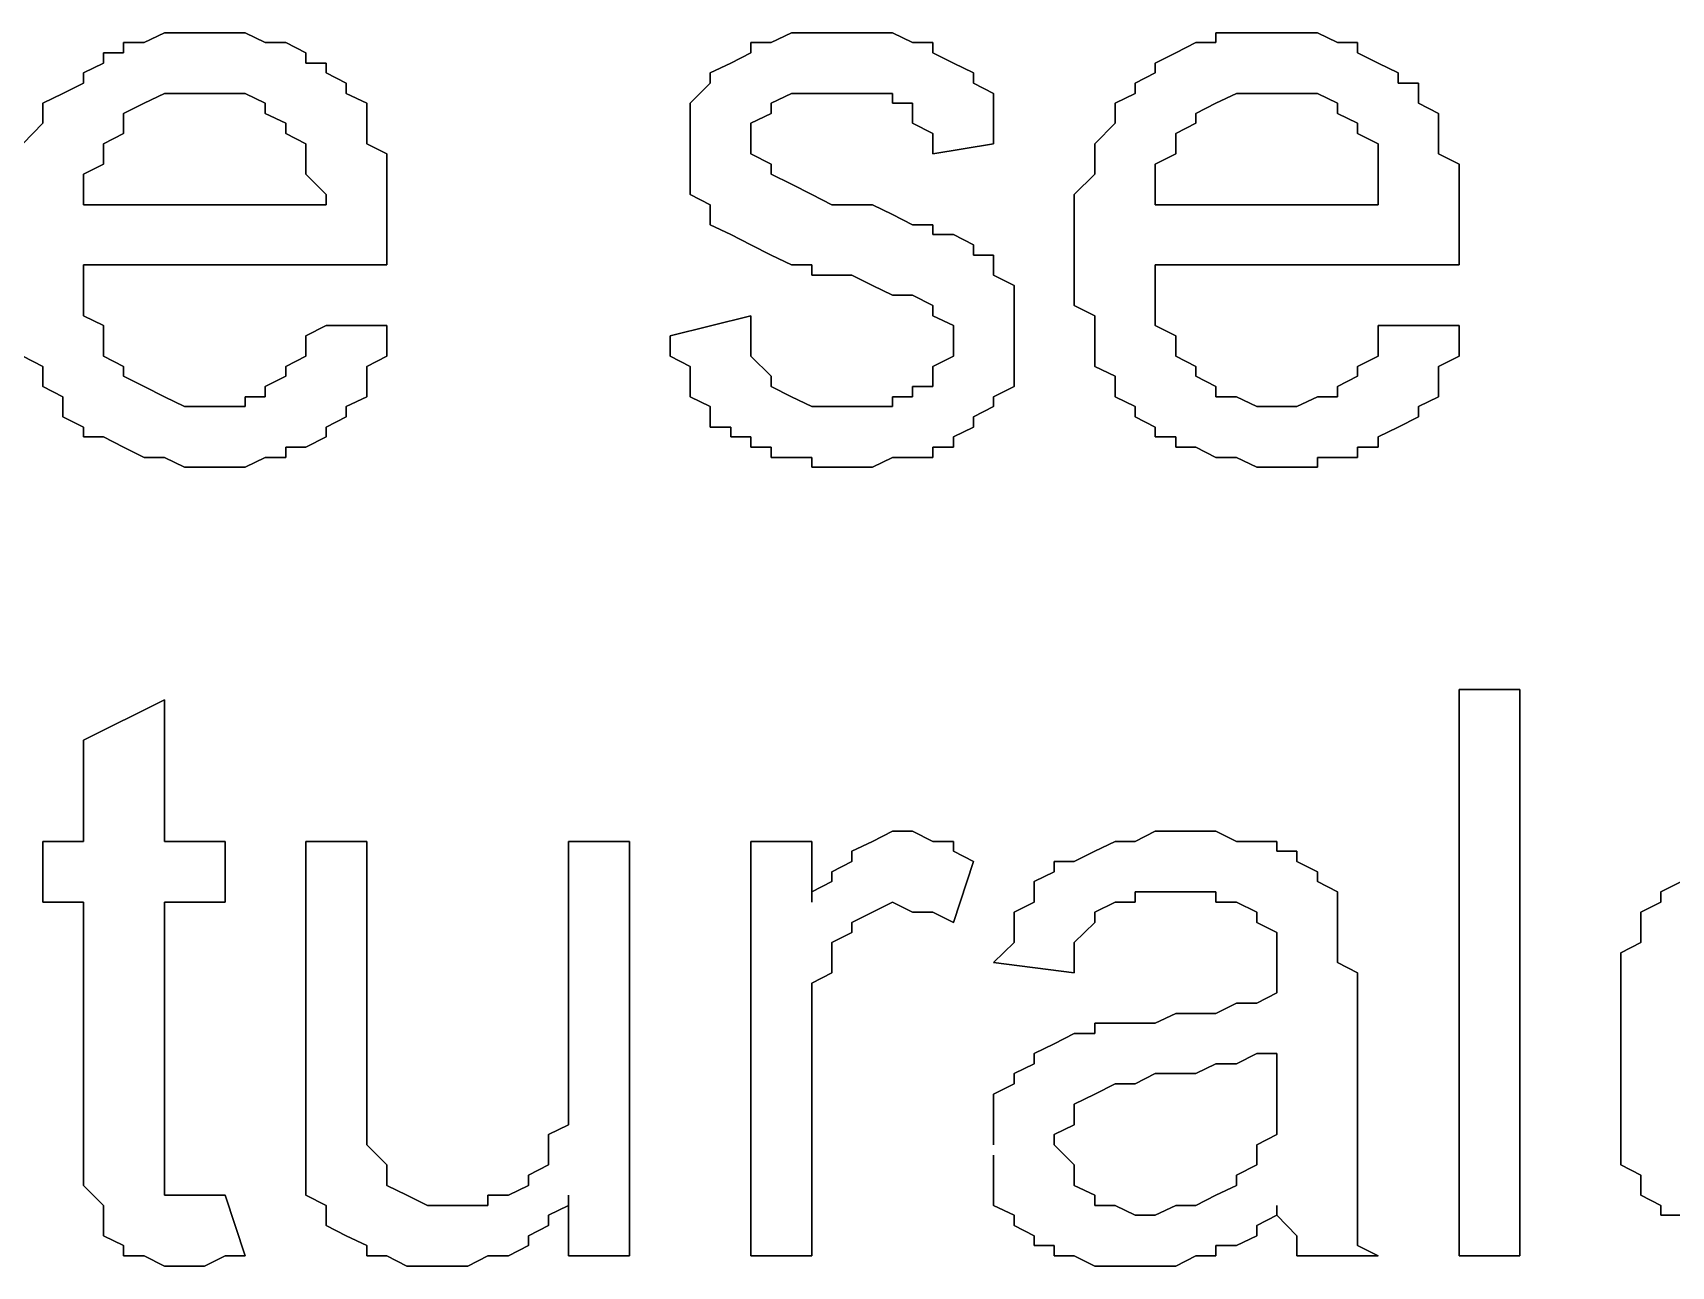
# Model space of a CAD drawing. Header units: metres. Extents: x 2.9 to 42.8, y 1.7 to 28.7.
# Drawn here: x 38.3804 to 38.6662, y 17.0162 to 17.2314 of the extents above; entities that cross this region are included whole.
import ezdxf

# ---------------------------------------------------------------- set-up
doc = ezdxf.new("R2010")
doc.units = ezdxf.units.M
doc.layers.add('GRIS', color=8, linetype='Continuous')

msp = doc.modelspace()

# ---------------------------------------------------------------- linework, layer by layer
at = {"layer": 'GRIS', "lineweight": -3}
for points in [[(38.4034, 17.2314), (38.3999, 17.2297), (38.4034, 17.2314)], [(38.4069, 17.2314), (38.4034, 17.2314), (38.4069, 17.2314)], [(38.4104, 17.2314), (38.4069, 17.2314), (38.4104, 17.2314)], [(38.414, 17.2314), (38.4104, 17.2314), (38.414, 17.2314)], [(38.4175, 17.2314), (38.414, 17.2314), (38.4175, 17.2314)], [(38.421, 17.2297), (38.4175, 17.2314), (38.421, 17.2297)], [(38.5128, 17.2314), (38.5092, 17.2297), (38.5128, 17.2314)], [(38.5163, 17.2314), (38.5128, 17.2314), (38.5163, 17.2314)], [(38.5198, 17.2314), (38.5163, 17.2314), (38.5198, 17.2314)], [(38.5233, 17.2314), (38.5198, 17.2314), (38.5233, 17.2314)], [(38.5269, 17.2314), (38.5233, 17.2314), (38.5269, 17.2314)], [(38.5304, 17.2314), (38.5269, 17.2314), (38.5304, 17.2314)], [(38.5339, 17.2297), (38.5304, 17.2314), (38.5339, 17.2297)], [(38.5904, 17.2314), (38.5868, 17.2314), (38.5904, 17.2314)], [(38.5868, 17.2314), (38.5868, 17.2297), (38.5868, 17.2314)], [(38.5939, 17.2314), (38.5904, 17.2314), (38.5939, 17.2314)], [(38.5974, 17.2314), (38.5939, 17.2314), (38.5974, 17.2314)], [(38.6009, 17.2314), (38.5974, 17.2314), (38.6009, 17.2314)], [(38.6045, 17.2314), (38.6009, 17.2314), (38.6045, 17.2314)], [(38.608, 17.2297), (38.6045, 17.2314), (38.608, 17.2297)], [(38.3963, 17.2279), (38.3928, 17.2279), (38.3963, 17.2279)], [(38.3928, 17.2279), (38.3928, 17.2261), (38.3928, 17.2279)], [(38.3999, 17.2297), (38.3963, 17.2297), (38.3999, 17.2297)], [(38.3963, 17.2297), (38.3963, 17.2279), (38.3963, 17.2297)], [(38.4246, 17.2297), (38.421, 17.2297), (38.4246, 17.2297)], [(38.4281, 17.2279), (38.4246, 17.2297), (38.4281, 17.2279)], [(38.4281, 17.2261), (38.4281, 17.2279), (38.4281, 17.2261)], [(38.5057, 17.2279), (38.5022, 17.2261), (38.5057, 17.2279)], [(38.5092, 17.2297), (38.5057, 17.2297), (38.5092, 17.2297)], [(38.5057, 17.2297), (38.5057, 17.2279), (38.5057, 17.2297)], [(38.5374, 17.2297), (38.5339, 17.2297), (38.5374, 17.2297)], [(38.5374, 17.2279), (38.5374, 17.2297), (38.5374, 17.2279)], [(38.541, 17.2261), (38.5374, 17.2279), (38.541, 17.2261)], [(38.5798, 17.2279), (38.5762, 17.2261), (38.5798, 17.2279)], [(38.5833, 17.2297), (38.5798, 17.2279), (38.5833, 17.2297)], [(38.5868, 17.2297), (38.5833, 17.2297), (38.5868, 17.2297)], [(38.6115, 17.2297), (38.608, 17.2297), (38.6115, 17.2297)], [(38.6115, 17.2279), (38.6115, 17.2297), (38.6115, 17.2279)], [(38.6151, 17.2261), (38.6115, 17.2279), (38.6151, 17.2261)], [(38.3928, 17.2261), (38.3893, 17.2244), (38.3928, 17.2261)], [(38.4316, 17.2261), (38.4281, 17.2261), (38.4316, 17.2261)], [(38.4316, 17.2244), (38.4316, 17.2261), (38.4316, 17.2244)], [(38.5022, 17.2261), (38.4986, 17.2244), (38.5022, 17.2261)], [(38.5445, 17.2244), (38.541, 17.2261), (38.5445, 17.2244)], [(38.5762, 17.2261), (38.5762, 17.2244), (38.5762, 17.2261)], [(38.6186, 17.2244), (38.6151, 17.2261), (38.6186, 17.2244)], [(38.3893, 17.2226), (38.3857, 17.2208), (38.3893, 17.2226)], [(38.3893, 17.2244), (38.3893, 17.2226), (38.3893, 17.2244)], [(38.4351, 17.2226), (38.4316, 17.2244), (38.4351, 17.2226)], [(38.4351, 17.2208), (38.4351, 17.2226), (38.4351, 17.2208)], [(38.4986, 17.2226), (38.4951, 17.2191), (38.4986, 17.2226)], [(38.4986, 17.2244), (38.4986, 17.2226), (38.4986, 17.2244)], [(38.5445, 17.2226), (38.5445, 17.2244), (38.5445, 17.2226)], [(38.548, 17.2208), (38.5445, 17.2226), (38.548, 17.2208)], [(38.5762, 17.2244), (38.5727, 17.2226), (38.5762, 17.2244)], [(38.5727, 17.2226), (38.5727, 17.2208), (38.5727, 17.2226)], [(38.6186, 17.2226), (38.6186, 17.2244), (38.6186, 17.2226)], [(38.6221, 17.2226), (38.6186, 17.2226), (38.6221, 17.2226)], [(38.6221, 17.2208), (38.6221, 17.2226), (38.6221, 17.2208)], [(38.3857, 17.2208), (38.3822, 17.2191), (38.3857, 17.2208)], [(38.3999, 17.2191), (38.4034, 17.2208), (38.3999, 17.2191)], [(38.4034, 17.2208), (38.4069, 17.2208), (38.4034, 17.2208)], [(38.4069, 17.2208), (38.4104, 17.2208), (38.4069, 17.2208)], [(38.4104, 17.2208), (38.414, 17.2208), (38.4104, 17.2208)], [(38.414, 17.2208), (38.4175, 17.2208), (38.414, 17.2208)], [(38.4175, 17.2208), (38.421, 17.2191), (38.4175, 17.2208)], [(38.4387, 17.2191), (38.4351, 17.2208), (38.4387, 17.2191)], [(38.5092, 17.2191), (38.5128, 17.2208), (38.5092, 17.2191)], [(38.5128, 17.2208), (38.5163, 17.2208), (38.5128, 17.2208)], [(38.5163, 17.2208), (38.5198, 17.2208), (38.5163, 17.2208)], [(38.5198, 17.2208), (38.5233, 17.2208), (38.5198, 17.2208)], [(38.5233, 17.2208), (38.5269, 17.2208), (38.5233, 17.2208)], [(38.5269, 17.2208), (38.5304, 17.2208), (38.5269, 17.2208)], [(38.5304, 17.2208), (38.5304, 17.2191), (38.5304, 17.2208)], [(38.548, 17.2191), (38.548, 17.2208), (38.548, 17.2191)], [(38.5727, 17.2208), (38.5692, 17.2191), (38.5727, 17.2208)], [(38.5868, 17.2191), (38.5904, 17.2208), (38.5868, 17.2191)], [(38.5904, 17.2208), (38.5939, 17.2208), (38.5904, 17.2208)], [(38.5939, 17.2208), (38.5974, 17.2208), (38.5939, 17.2208)], [(38.5974, 17.2208), (38.6009, 17.2208), (38.5974, 17.2208)], [(38.6009, 17.2208), (38.6045, 17.2208), (38.6009, 17.2208)], [(38.6045, 17.2208), (38.608, 17.2191), (38.6045, 17.2208)], [(38.6221, 17.2191), (38.6221, 17.2208), (38.6221, 17.2191)], [(38.3822, 17.2191), (38.3822, 17.2173), (38.3822, 17.2191)], [(38.3822, 17.2173), (38.3822, 17.2156), (38.3822, 17.2173)], [(38.3963, 17.2173), (38.3999, 17.2191), (38.3963, 17.2173)], [(38.3963, 17.2156), (38.3963, 17.2173), (38.3963, 17.2156)], [(38.421, 17.2191), (38.421, 17.2173), (38.421, 17.2191)], [(38.421, 17.2173), (38.4246, 17.2156), (38.421, 17.2173)], [(38.4387, 17.2173), (38.4387, 17.2191), (38.4387, 17.2173)], [(38.4387, 17.2156), (38.4387, 17.2173), (38.4387, 17.2156)], [(38.4951, 17.2191), (38.4951, 17.2173), (38.4951, 17.2191)], [(38.4951, 17.2173), (38.4951, 17.2156), (38.4951, 17.2173)], [(38.5057, 17.2156), (38.5092, 17.2173), (38.5057, 17.2156)], [(38.5092, 17.2173), (38.5092, 17.2191), (38.5092, 17.2173)], [(38.5304, 17.2191), (38.5339, 17.2191), (38.5304, 17.2191)], [(38.5339, 17.2191), (38.5339, 17.2173), (38.5339, 17.2191)], [(38.5339, 17.2173), (38.5339, 17.2156), (38.5339, 17.2173)], [(38.548, 17.2173), (38.548, 17.2191), (38.548, 17.2173)], [(38.548, 17.2138), (38.548, 17.2173), (38.548, 17.2138)], [(38.5692, 17.2191), (38.5692, 17.2173), (38.5692, 17.2191)], [(38.5692, 17.2173), (38.5692, 17.2156), (38.5692, 17.2173)], [(38.5833, 17.2173), (38.5868, 17.2191), (38.5833, 17.2173)], [(38.5833, 17.2156), (38.5833, 17.2173), (38.5833, 17.2156)], [(38.608, 17.2191), (38.608, 17.2173), (38.608, 17.2191)], [(38.608, 17.2173), (38.6115, 17.2156), (38.608, 17.2173)], [(38.6256, 17.2173), (38.6221, 17.2191), (38.6256, 17.2173)], [(38.6256, 17.2156), (38.6256, 17.2173), (38.6256, 17.2156)], [(38.3822, 17.2156), (38.3787, 17.212), (38.3822, 17.2156)], [(38.3928, 17.212), (38.3963, 17.2138), (38.3928, 17.212)], [(38.3963, 17.2138), (38.3963, 17.2156), (38.3963, 17.2138)], [(38.4246, 17.2156), (38.4246, 17.2138), (38.4246, 17.2156)], [(38.4246, 17.2138), (38.4281, 17.212), (38.4246, 17.2138)], [(38.4387, 17.212), (38.4387, 17.2156), (38.4387, 17.212)], [(38.4951, 17.2156), (38.4951, 17.2138), (38.4951, 17.2156)], [(38.4951, 17.2138), (38.4951, 17.2103), (38.4951, 17.2138)], [(38.5057, 17.2138), (38.5057, 17.2156), (38.5057, 17.2138)], [(38.5057, 17.212), (38.5057, 17.2138), (38.5057, 17.212)], [(38.5339, 17.2156), (38.5374, 17.2138), (38.5339, 17.2156)], [(38.5374, 17.2138), (38.5374, 17.212), (38.5374, 17.2138)], [(38.548, 17.212), (38.548, 17.2138), (38.548, 17.212)], [(38.5692, 17.2156), (38.5657, 17.212), (38.5692, 17.2156)], [(38.5798, 17.2138), (38.5833, 17.2156), (38.5798, 17.2138)], [(38.5798, 17.212), (38.5798, 17.2138), (38.5798, 17.212)], [(38.6115, 17.2156), (38.6115, 17.2138), (38.6115, 17.2156)], [(38.6115, 17.2138), (38.6151, 17.212), (38.6115, 17.2138)], [(38.6256, 17.212), (38.6256, 17.2156), (38.6256, 17.212)], [(38.3928, 17.2103), (38.3928, 17.212), (38.3928, 17.2103)], [(38.4281, 17.212), (38.4281, 17.2103), (38.4281, 17.212)], [(38.4422, 17.2103), (38.4387, 17.212), (38.4422, 17.2103)], [(38.5057, 17.2103), (38.5057, 17.212), (38.5057, 17.2103)], [(38.5374, 17.212), (38.5374, 17.2103), (38.5374, 17.212)], [(38.5374, 17.2103), (38.548, 17.212), (38.5374, 17.2103)], [(38.5657, 17.212), (38.5657, 17.2103), (38.5657, 17.212)], [(38.5798, 17.2103), (38.5798, 17.212), (38.5798, 17.2103)], [(38.6151, 17.212), (38.6151, 17.2103), (38.6151, 17.212)], [(38.6256, 17.2103), (38.6256, 17.212), (38.6256, 17.2103)], [(38.3893, 17.2067), (38.3928, 17.2085), (38.3893, 17.2067)], [(38.3928, 17.2085), (38.3928, 17.2103), (38.3928, 17.2085)], [(38.4281, 17.2103), (38.4281, 17.2085), (38.4281, 17.2103)], [(38.4281, 17.2085), (38.4281, 17.2067), (38.4281, 17.2085)], [(38.4422, 17.2085), (38.4422, 17.2103), (38.4422, 17.2085)], [(38.4422, 17.2067), (38.4422, 17.2085), (38.4422, 17.2067)], [(38.4951, 17.2103), (38.4951, 17.2085), (38.4951, 17.2103)], [(38.4951, 17.2085), (38.4951, 17.205), (38.4951, 17.2085)], [(38.5092, 17.2085), (38.5057, 17.2103), (38.5092, 17.2085)], [(38.5092, 17.2067), (38.5092, 17.2085), (38.5092, 17.2067)], [(38.5657, 17.2103), (38.5657, 17.2085), (38.5657, 17.2103)], [(38.5657, 17.2085), (38.5657, 17.2067), (38.5657, 17.2085)], [(38.5762, 17.2085), (38.5798, 17.2103), (38.5762, 17.2085)], [(38.5762, 17.2067), (38.5762, 17.2085), (38.5762, 17.2067)], [(38.6151, 17.2103), (38.6151, 17.2085), (38.6151, 17.2103)], [(38.6151, 17.2085), (38.6151, 17.2067), (38.6151, 17.2085)], [(38.6292, 17.2085), (38.6256, 17.2103), (38.6292, 17.2085)], [(38.6292, 17.2067), (38.6292, 17.2085), (38.6292, 17.2067)], [(38.3893, 17.2032), (38.3893, 17.2067), (38.3893, 17.2032)], [(38.4281, 17.2067), (38.4316, 17.2032), (38.4281, 17.2067)], [(38.4422, 17.2032), (38.4422, 17.2067), (38.4422, 17.2032)], [(38.5128, 17.205), (38.5092, 17.2067), (38.5128, 17.205)], [(38.5657, 17.2067), (38.5621, 17.2032), (38.5657, 17.2067)], [(38.5762, 17.2032), (38.5762, 17.2067), (38.5762, 17.2032)], [(38.6151, 17.2067), (38.6151, 17.2032), (38.6151, 17.2067)], [(38.6292, 17.2032), (38.6292, 17.2067), (38.6292, 17.2032)], [(38.3893, 17.2014), (38.3893, 17.2032), (38.3893, 17.2014)], [(38.4316, 17.2032), (38.4316, 17.2014), (38.4316, 17.2032)], [(38.4422, 17.2014), (38.4422, 17.2032), (38.4422, 17.2014)], [(38.4951, 17.205), (38.4951, 17.2032), (38.4951, 17.205)], [(38.4951, 17.2032), (38.4986, 17.2014), (38.4951, 17.2032)], [(38.5163, 17.2032), (38.5128, 17.205), (38.5163, 17.2032)], [(38.5198, 17.2014), (38.5163, 17.2032), (38.5198, 17.2014)], [(38.5621, 17.2032), (38.5621, 17.2014), (38.5621, 17.2032)], [(38.5762, 17.2014), (38.5762, 17.2032), (38.5762, 17.2014)], [(38.6151, 17.2032), (38.6151, 17.2014), (38.6151, 17.2032)], [(38.6292, 17.2014), (38.6292, 17.2032), (38.6292, 17.2014)], [(38.4316, 17.2014), (38.3893, 17.2014), (38.4316, 17.2014)], [(38.4422, 17.1979), (38.4422, 17.2014), (38.4422, 17.1979)], [(38.4986, 17.2014), (38.4986, 17.1997), (38.4986, 17.2014)], [(38.4986, 17.1997), (38.4986, 17.1979), (38.4986, 17.1997)], [(38.5233, 17.2014), (38.5198, 17.2014), (38.5233, 17.2014)], [(38.5269, 17.2014), (38.5233, 17.2014), (38.5269, 17.2014)], [(38.5304, 17.1997), (38.5269, 17.2014), (38.5304, 17.1997)], [(38.5339, 17.1979), (38.5304, 17.1997), (38.5339, 17.1979)], [(38.5621, 17.2014), (38.5621, 17.1979), (38.5621, 17.2014)], [(38.6151, 17.2014), (38.5762, 17.2014), (38.6151, 17.2014)], [(38.6292, 17.1979), (38.6292, 17.2014), (38.6292, 17.1979)], [(38.4422, 17.1962), (38.4422, 17.1979), (38.4422, 17.1962)], [(38.4986, 17.1979), (38.5022, 17.1962), (38.4986, 17.1979)], [(38.5374, 17.1979), (38.5339, 17.1979), (38.5374, 17.1979)], [(38.5374, 17.1962), (38.5374, 17.1979), (38.5374, 17.1962)], [(38.5621, 17.1979), (38.5621, 17.1962), (38.5621, 17.1979)], [(38.6292, 17.1962), (38.6292, 17.1979), (38.6292, 17.1962)], [(38.4422, 17.1944), (38.4422, 17.1962), (38.4422, 17.1944)], [(38.4422, 17.1926), (38.4422, 17.1944), (38.4422, 17.1926)], [(38.5022, 17.1962), (38.5057, 17.1944), (38.5022, 17.1962)], [(38.5057, 17.1944), (38.5092, 17.1926), (38.5057, 17.1944)], [(38.541, 17.1962), (38.5374, 17.1962), (38.541, 17.1962)], [(38.5445, 17.1944), (38.541, 17.1962), (38.5445, 17.1944)], [(38.5445, 17.1926), (38.5445, 17.1944), (38.5445, 17.1926)], [(38.5621, 17.1962), (38.5621, 17.1926), (38.5621, 17.1962)], [(38.6292, 17.1944), (38.6292, 17.1962), (38.6292, 17.1944)], [(38.6292, 17.1926), (38.6292, 17.1944), (38.6292, 17.1926)], [(38.3893, 17.1873), (38.3893, 17.1909), (38.3893, 17.1873)], [(38.3893, 17.1909), (38.4422, 17.1909), (38.3893, 17.1909)], [(38.4422, 17.1909), (38.4422, 17.1926), (38.4422, 17.1909)], [(38.5092, 17.1926), (38.5128, 17.1909), (38.5092, 17.1926)], [(38.5128, 17.1909), (38.5163, 17.1909), (38.5128, 17.1909)], [(38.5163, 17.1909), (38.5163, 17.1891), (38.5163, 17.1909)], [(38.548, 17.1926), (38.5445, 17.1926), (38.548, 17.1926)], [(38.548, 17.1909), (38.548, 17.1926), (38.548, 17.1909)], [(38.548, 17.1891), (38.548, 17.1909), (38.548, 17.1891)], [(38.5621, 17.1926), (38.5621, 17.1909), (38.5621, 17.1926)], [(38.5621, 17.1909), (38.5621, 17.1891), (38.5621, 17.1909)], [(38.5762, 17.1873), (38.5762, 17.1909), (38.5762, 17.1873)], [(38.5762, 17.1909), (38.6292, 17.1909), (38.5762, 17.1909)], [(38.6292, 17.1909), (38.6292, 17.1926), (38.6292, 17.1909)], [(38.5163, 17.1891), (38.5198, 17.1891), (38.5163, 17.1891)], [(38.5198, 17.1891), (38.5233, 17.1891), (38.5198, 17.1891)], [(38.5233, 17.1891), (38.5269, 17.1873), (38.5233, 17.1891)], [(38.5516, 17.1873), (38.548, 17.1891), (38.5516, 17.1873)], [(38.5621, 17.1891), (38.5621, 17.1856), (38.5621, 17.1891)], [(38.3893, 17.1856), (38.3893, 17.1873), (38.3893, 17.1856)], [(38.3893, 17.182), (38.3893, 17.1856), (38.3893, 17.182)], [(38.5269, 17.1873), (38.5304, 17.1856), (38.5269, 17.1873)], [(38.5304, 17.1856), (38.5339, 17.1856), (38.5304, 17.1856)], [(38.5339, 17.1856), (38.5374, 17.1838), (38.5339, 17.1856)], [(38.5516, 17.1856), (38.5516, 17.1873), (38.5516, 17.1856)], [(38.5516, 17.1838), (38.5516, 17.1856), (38.5516, 17.1838)], [(38.5621, 17.1856), (38.5621, 17.1838), (38.5621, 17.1856)], [(38.5762, 17.1856), (38.5762, 17.1873), (38.5762, 17.1856)], [(38.5762, 17.182), (38.5762, 17.1856), (38.5762, 17.182)], [(38.5374, 17.1838), (38.5374, 17.182), (38.5374, 17.1838)], [(38.5516, 17.1803), (38.5516, 17.1838), (38.5516, 17.1803)], [(38.5621, 17.1838), (38.5657, 17.182), (38.5621, 17.1838)], [(38.3928, 17.1803), (38.3893, 17.182), (38.3928, 17.1803)], [(38.3928, 17.1785), (38.3928, 17.1803), (38.3928, 17.1785)], [(38.4316, 17.1803), (38.4281, 17.1785), (38.4316, 17.1803)], [(38.4422, 17.1803), (38.4316, 17.1803), (38.4422, 17.1803)], [(38.4422, 17.1767), (38.4422, 17.1803), (38.4422, 17.1767)], [(38.5057, 17.182), (38.4916, 17.1785), (38.5057, 17.182)], [(38.5057, 17.1785), (38.5057, 17.182), (38.5057, 17.1785)], [(38.5374, 17.182), (38.541, 17.1803), (38.5374, 17.182)], [(38.541, 17.1803), (38.541, 17.1767), (38.541, 17.1803)], [(38.5516, 17.1785), (38.5516, 17.1803), (38.5516, 17.1785)], [(38.5657, 17.182), (38.5657, 17.1785), (38.5657, 17.182)], [(38.5762, 17.1803), (38.5762, 17.182), (38.5762, 17.1803)], [(38.5798, 17.1785), (38.5762, 17.1803), (38.5798, 17.1785)], [(38.6151, 17.1803), (38.6151, 17.1785), (38.6151, 17.1803)], [(38.6292, 17.1803), (38.6151, 17.1803), (38.6292, 17.1803)], [(38.6292, 17.1767), (38.6292, 17.1803), (38.6292, 17.1767)], [(38.3928, 17.1767), (38.3928, 17.1785), (38.3928, 17.1767)], [(38.3928, 17.175), (38.3928, 17.1767), (38.3928, 17.175)], [(38.4281, 17.1785), (38.4281, 17.1767), (38.4281, 17.1785)], [(38.4281, 17.1767), (38.4281, 17.175), (38.4281, 17.1767)], [(38.4422, 17.175), (38.4422, 17.1767), (38.4422, 17.175)], [(38.4916, 17.1785), (38.4916, 17.175), (38.4916, 17.1785)], [(38.5057, 17.1767), (38.5057, 17.1785), (38.5057, 17.1767)], [(38.5057, 17.175), (38.5057, 17.1767), (38.5057, 17.175)], [(38.541, 17.1767), (38.541, 17.175), (38.541, 17.1767)], [(38.5516, 17.1767), (38.5516, 17.1785), (38.5516, 17.1767)], [(38.5516, 17.175), (38.5516, 17.1767), (38.5516, 17.175)], [(38.5657, 17.1785), (38.5657, 17.1767), (38.5657, 17.1785)], [(38.5657, 17.1767), (38.5657, 17.175), (38.5657, 17.1767)], [(38.5798, 17.1767), (38.5798, 17.1785), (38.5798, 17.1767)], [(38.5798, 17.175), (38.5798, 17.1767), (38.5798, 17.175)], [(38.6151, 17.1785), (38.6151, 17.1767), (38.6151, 17.1785)], [(38.6151, 17.1767), (38.6151, 17.175), (38.6151, 17.1767)], [(38.6292, 17.175), (38.6292, 17.1767), (38.6292, 17.175)], [(38.3787, 17.175), (38.3822, 17.1732), (38.3787, 17.175)], [(38.3963, 17.1732), (38.3928, 17.175), (38.3963, 17.1732)], [(38.4281, 17.175), (38.4246, 17.1732), (38.4281, 17.175)], [(38.4387, 17.1732), (38.4422, 17.175), (38.4387, 17.1732)], [(38.4916, 17.175), (38.4951, 17.1732), (38.4916, 17.175)], [(38.5092, 17.1715), (38.5057, 17.175), (38.5092, 17.1715)], [(38.541, 17.175), (38.5374, 17.1732), (38.541, 17.175)], [(38.5516, 17.1715), (38.5516, 17.175), (38.5516, 17.1715)], [(38.5657, 17.175), (38.5657, 17.1732), (38.5657, 17.175)], [(38.5833, 17.1732), (38.5798, 17.175), (38.5833, 17.1732)], [(38.6151, 17.175), (38.6115, 17.1732), (38.6151, 17.175)], [(38.6256, 17.1732), (38.6292, 17.175), (38.6256, 17.1732)], [(38.3822, 17.1732), (38.3822, 17.1715), (38.3822, 17.1732)], [(38.3822, 17.1715), (38.3822, 17.1697), (38.3822, 17.1715)], [(38.3963, 17.1715), (38.3963, 17.1732), (38.3963, 17.1715)], [(38.3999, 17.1697), (38.3963, 17.1715), (38.3999, 17.1697)], [(38.4246, 17.1715), (38.421, 17.1697), (38.4246, 17.1715)], [(38.4246, 17.1732), (38.4246, 17.1715), (38.4246, 17.1732)], [(38.4387, 17.1697), (38.4387, 17.1732), (38.4387, 17.1697)], [(38.4951, 17.1732), (38.4951, 17.1715), (38.4951, 17.1732)], [(38.4951, 17.1715), (38.4951, 17.1679), (38.4951, 17.1715)], [(38.5092, 17.1697), (38.5092, 17.1715), (38.5092, 17.1697)], [(38.5374, 17.1732), (38.5374, 17.1715), (38.5374, 17.1732)], [(38.5374, 17.1715), (38.5374, 17.1697), (38.5374, 17.1715)], [(38.5516, 17.1697), (38.5516, 17.1715), (38.5516, 17.1697)], [(38.5657, 17.1732), (38.5692, 17.1715), (38.5657, 17.1732)], [(38.5692, 17.1715), (38.5692, 17.1697), (38.5692, 17.1715)], [(38.5833, 17.1715), (38.5833, 17.1732), (38.5833, 17.1715)], [(38.5868, 17.1697), (38.5833, 17.1715), (38.5868, 17.1697)], [(38.6115, 17.1715), (38.608, 17.1697), (38.6115, 17.1715)], [(38.6115, 17.1732), (38.6115, 17.1715), (38.6115, 17.1732)], [(38.6256, 17.1697), (38.6256, 17.1732), (38.6256, 17.1697)], [(38.3822, 17.1697), (38.3857, 17.1679), (38.3822, 17.1697)], [(38.3857, 17.1679), (38.3857, 17.1662), (38.3857, 17.1679)], [(38.4034, 17.1679), (38.3999, 17.1697), (38.4034, 17.1679)], [(38.4069, 17.1662), (38.4034, 17.1679), (38.4069, 17.1662)], [(38.421, 17.1679), (38.4175, 17.1679), (38.421, 17.1679)], [(38.4175, 17.1679), (38.4175, 17.1662), (38.4175, 17.1679)], [(38.421, 17.1697), (38.421, 17.1679), (38.421, 17.1697)], [(38.4351, 17.1662), (38.4387, 17.1679), (38.4351, 17.1662)], [(38.4387, 17.1679), (38.4387, 17.1697), (38.4387, 17.1679)], [(38.4951, 17.1679), (38.4986, 17.1662), (38.4951, 17.1679)], [(38.5128, 17.1679), (38.5092, 17.1697), (38.5128, 17.1679)], [(38.5163, 17.1662), (38.5128, 17.1679), (38.5163, 17.1662)], [(38.5339, 17.1679), (38.5304, 17.1679), (38.5339, 17.1679)], [(38.5304, 17.1679), (38.5304, 17.1662), (38.5304, 17.1679)], [(38.5374, 17.1697), (38.5339, 17.1697), (38.5374, 17.1697)], [(38.5339, 17.1697), (38.5339, 17.1679), (38.5339, 17.1697)], [(38.548, 17.1679), (38.5516, 17.1697), (38.548, 17.1679)], [(38.548, 17.1662), (38.548, 17.1679), (38.548, 17.1662)], [(38.5692, 17.1697), (38.5692, 17.1679), (38.5692, 17.1697)], [(38.5692, 17.1679), (38.5727, 17.1662), (38.5692, 17.1679)], [(38.5868, 17.1679), (38.5868, 17.1697), (38.5868, 17.1679)], [(38.5904, 17.1679), (38.5868, 17.1679), (38.5904, 17.1679)], [(38.5939, 17.1662), (38.5904, 17.1679), (38.5939, 17.1662)], [(38.6045, 17.1679), (38.6009, 17.1662), (38.6045, 17.1679)], [(38.608, 17.1679), (38.6045, 17.1679), (38.608, 17.1679)], [(38.608, 17.1697), (38.608, 17.1679), (38.608, 17.1697)], [(38.6221, 17.1662), (38.6256, 17.1679), (38.6221, 17.1662)], [(38.6256, 17.1679), (38.6256, 17.1697), (38.6256, 17.1679)], [(38.3857, 17.1662), (38.3857, 17.1644), (38.3857, 17.1662)], [(38.4104, 17.1662), (38.4069, 17.1662), (38.4104, 17.1662)], [(38.414, 17.1662), (38.4104, 17.1662), (38.414, 17.1662)], [(38.4175, 17.1662), (38.414, 17.1662), (38.4175, 17.1662)], [(38.4351, 17.1644), (38.4351, 17.1662), (38.4351, 17.1644)], [(38.4986, 17.1662), (38.4986, 17.1644), (38.4986, 17.1662)], [(38.5198, 17.1662), (38.5163, 17.1662), (38.5198, 17.1662)], [(38.5233, 17.1662), (38.5198, 17.1662), (38.5233, 17.1662)], [(38.5269, 17.1662), (38.5233, 17.1662), (38.5269, 17.1662)], [(38.5304, 17.1662), (38.5269, 17.1662), (38.5304, 17.1662)], [(38.5445, 17.1644), (38.548, 17.1662), (38.5445, 17.1644)], [(38.5727, 17.1662), (38.5727, 17.1644), (38.5727, 17.1662)], [(38.5974, 17.1662), (38.5939, 17.1662), (38.5974, 17.1662)], [(38.6009, 17.1662), (38.5974, 17.1662), (38.6009, 17.1662)], [(38.6221, 17.1644), (38.6221, 17.1662), (38.6221, 17.1644)], [(38.3857, 17.1644), (38.3893, 17.1626), (38.3857, 17.1644)], [(38.3893, 17.1626), (38.3893, 17.1609), (38.3893, 17.1626)], [(38.4316, 17.1626), (38.4351, 17.1644), (38.4316, 17.1626)], [(38.4316, 17.1609), (38.4316, 17.1626), (38.4316, 17.1609)], [(38.4986, 17.1644), (38.4986, 17.1626), (38.4986, 17.1644)], [(38.4986, 17.1626), (38.5022, 17.1626), (38.4986, 17.1626)], [(38.5022, 17.1626), (38.5022, 17.1609), (38.5022, 17.1626)], [(38.541, 17.1609), (38.5445, 17.1626), (38.541, 17.1609)], [(38.5445, 17.1626), (38.5445, 17.1644), (38.5445, 17.1626)], [(38.5727, 17.1644), (38.5762, 17.1626), (38.5727, 17.1644)], [(38.5762, 17.1626), (38.5762, 17.1609), (38.5762, 17.1626)], [(38.6151, 17.1609), (38.6186, 17.1626), (38.6151, 17.1609)], [(38.6186, 17.1626), (38.6221, 17.1644), (38.6186, 17.1626)], [(38.3893, 17.1609), (38.3928, 17.1609), (38.3893, 17.1609)], [(38.3928, 17.1609), (38.3963, 17.1591), (38.3928, 17.1609)], [(38.4281, 17.1591), (38.4316, 17.1609), (38.4281, 17.1591)], [(38.5022, 17.1609), (38.5057, 17.1609), (38.5022, 17.1609)], [(38.5057, 17.1609), (38.5057, 17.1591), (38.5057, 17.1609)], [(38.541, 17.1591), (38.541, 17.1609), (38.541, 17.1591)], [(38.5762, 17.1609), (38.5798, 17.1609), (38.5762, 17.1609)], [(38.5798, 17.1609), (38.5798, 17.1591), (38.5798, 17.1609)], [(38.6151, 17.1591), (38.6151, 17.1609), (38.6151, 17.1591)], [(38.3963, 17.1591), (38.3999, 17.1573), (38.3963, 17.1591)], [(38.3999, 17.1573), (38.4034, 17.1573), (38.3999, 17.1573)], [(38.4034, 17.1573), (38.4069, 17.1556), (38.4034, 17.1573)], [(38.4175, 17.1556), (38.421, 17.1573), (38.4175, 17.1556)], [(38.421, 17.1573), (38.4246, 17.1573), (38.421, 17.1573)], [(38.4246, 17.1573), (38.4246, 17.1591), (38.4246, 17.1573)], [(38.4246, 17.1591), (38.4281, 17.1591), (38.4246, 17.1591)], [(38.5057, 17.1591), (38.5092, 17.1591), (38.5057, 17.1591)], [(38.5092, 17.1591), (38.5092, 17.1573), (38.5092, 17.1591)], [(38.5092, 17.1573), (38.5128, 17.1573), (38.5092, 17.1573)], [(38.5128, 17.1573), (38.5163, 17.1573), (38.5128, 17.1573)], [(38.5163, 17.1573), (38.5163, 17.1556), (38.5163, 17.1573)], [(38.5269, 17.1556), (38.5304, 17.1573), (38.5269, 17.1556)], [(38.5304, 17.1573), (38.5339, 17.1573), (38.5304, 17.1573)], [(38.5339, 17.1573), (38.5374, 17.1573), (38.5339, 17.1573)], [(38.5374, 17.1573), (38.5374, 17.1591), (38.5374, 17.1573)], [(38.5374, 17.1591), (38.541, 17.1591), (38.5374, 17.1591)], [(38.5798, 17.1591), (38.5833, 17.1591), (38.5798, 17.1591)], [(38.5833, 17.1591), (38.5868, 17.1573), (38.5833, 17.1591)], [(38.5868, 17.1573), (38.5904, 17.1573), (38.5868, 17.1573)], [(38.5904, 17.1573), (38.5939, 17.1556), (38.5904, 17.1573)], [(38.6045, 17.1556), (38.6045, 17.1573), (38.6045, 17.1556)], [(38.6045, 17.1573), (38.608, 17.1573), (38.6045, 17.1573)], [(38.608, 17.1573), (38.6115, 17.1573), (38.608, 17.1573)], [(38.6115, 17.1573), (38.6115, 17.1591), (38.6115, 17.1573)], [(38.6115, 17.1591), (38.6151, 17.1591), (38.6115, 17.1591)], [(38.4069, 17.1556), (38.4104, 17.1556), (38.4069, 17.1556)], [(38.4104, 17.1556), (38.414, 17.1556), (38.4104, 17.1556)], [(38.414, 17.1556), (38.4175, 17.1556), (38.414, 17.1556)], [(38.5163, 17.1556), (38.5198, 17.1556), (38.5163, 17.1556)], [(38.5198, 17.1556), (38.5233, 17.1556), (38.5198, 17.1556)], [(38.5233, 17.1556), (38.5269, 17.1556), (38.5233, 17.1556)], [(38.5939, 17.1556), (38.5974, 17.1556), (38.5939, 17.1556)], [(38.5974, 17.1556), (38.6009, 17.1556), (38.5974, 17.1556)], [(38.6009, 17.1556), (38.6045, 17.1556), (38.6009, 17.1556)], [(38.6398, 17.1168), (38.6292, 17.1168), (38.6398, 17.1168)], [(38.6292, 17.1168), (38.6292, 17.018), (38.6292, 17.1168)], [(38.6398, 17.018), (38.6398, 17.1168), (38.6398, 17.018)], [(38.4034, 17.115), (38.3893, 17.108), (38.4034, 17.115)], [(38.4034, 17.0903), (38.4034, 17.115), (38.4034, 17.0903)], [(38.3893, 17.108), (38.3893, 17.0903), (38.3893, 17.108)], [(38.5304, 17.0921), (38.5269, 17.0903), (38.5304, 17.0921)], [(38.5339, 17.0921), (38.5304, 17.0921), (38.5339, 17.0921)], [(38.5374, 17.0903), (38.5339, 17.0921), (38.5374, 17.0903)], [(38.5762, 17.0921), (38.5727, 17.0903), (38.5762, 17.0921)], [(38.5798, 17.0921), (38.5762, 17.0921), (38.5798, 17.0921)], [(38.5833, 17.0921), (38.5798, 17.0921), (38.5833, 17.0921)], [(38.5868, 17.0921), (38.5833, 17.0921), (38.5868, 17.0921)], [(38.5904, 17.0903), (38.5868, 17.0921), (38.5904, 17.0903)], [(38.3893, 17.0903), (38.3822, 17.0903), (38.3893, 17.0903)], [(38.3822, 17.0903), (38.3822, 17.0797), (38.3822, 17.0903)], [(38.414, 17.0903), (38.4034, 17.0903), (38.414, 17.0903)], [(38.414, 17.0797), (38.414, 17.0903), (38.414, 17.0797)], [(38.4387, 17.0903), (38.4281, 17.0903), (38.4387, 17.0903)], [(38.4281, 17.0903), (38.4281, 17.0445), (38.4281, 17.0903)], [(38.4387, 17.0498), (38.4387, 17.0903), (38.4387, 17.0498)], [(38.4845, 17.0903), (38.4739, 17.0903), (38.4845, 17.0903)], [(38.4739, 17.0903), (38.4739, 17.0515), (38.4739, 17.0903)], [(38.4845, 17.018), (38.4845, 17.0903), (38.4845, 17.018)], [(38.5163, 17.0903), (38.5057, 17.0903), (38.5163, 17.0903)], [(38.5057, 17.0903), (38.5057, 17.018), (38.5057, 17.0903)], [(38.5163, 17.0797), (38.5163, 17.0903), (38.5163, 17.0797)], [(38.5269, 17.0903), (38.5233, 17.0886), (38.5269, 17.0903)], [(38.5233, 17.0886), (38.5233, 17.0868), (38.5233, 17.0886)], [(38.541, 17.0903), (38.5374, 17.0903), (38.541, 17.0903)], [(38.541, 17.0886), (38.541, 17.0903), (38.541, 17.0886)], [(38.5445, 17.0868), (38.541, 17.0886), (38.5445, 17.0868)], [(38.5657, 17.0886), (38.5621, 17.0868), (38.5657, 17.0886)], [(38.5692, 17.0903), (38.5657, 17.0886), (38.5692, 17.0903)], [(38.5727, 17.0903), (38.5692, 17.0903), (38.5727, 17.0903)], [(38.5939, 17.0903), (38.5904, 17.0903), (38.5939, 17.0903)], [(38.5974, 17.0903), (38.5939, 17.0903), (38.5974, 17.0903)], [(38.5974, 17.0886), (38.5974, 17.0903), (38.5974, 17.0886)], [(38.6009, 17.0886), (38.5974, 17.0886), (38.6009, 17.0886)], [(38.6009, 17.0868), (38.6009, 17.0886), (38.6009, 17.0868)], [(38.5233, 17.0868), (38.5198, 17.085), (38.5233, 17.0868)], [(38.5198, 17.085), (38.5198, 17.0833), (38.5198, 17.085)], [(38.541, 17.0762), (38.5445, 17.0868), (38.541, 17.0762)], [(38.5586, 17.085), (38.5551, 17.0833), (38.5586, 17.085)], [(38.5621, 17.0868), (38.5586, 17.0868), (38.5621, 17.0868)], [(38.5586, 17.0868), (38.5586, 17.085), (38.5586, 17.0868)], [(38.6045, 17.085), (38.6009, 17.0868), (38.6045, 17.085)], [(38.6045, 17.0833), (38.6045, 17.085), (38.6045, 17.0833)], [(38.5198, 17.0833), (38.5163, 17.0815), (38.5198, 17.0833)], [(38.5551, 17.0833), (38.5551, 17.0815), (38.5551, 17.0833)], [(38.608, 17.0815), (38.6045, 17.0833), (38.608, 17.0815)], [(38.668, 17.0833), (38.6644, 17.0815), (38.668, 17.0833)], [(38.3822, 17.0797), (38.3893, 17.0797), (38.3822, 17.0797)], [(38.3893, 17.0797), (38.3893, 17.0392), (38.3893, 17.0797)], [(38.4034, 17.0374), (38.4034, 17.0797), (38.4034, 17.0374)], [(38.4034, 17.0797), (38.414, 17.0797), (38.4034, 17.0797)], [(38.5163, 17.0815), (38.5163, 17.0797), (38.5163, 17.0815)], [(38.5269, 17.078), (38.5304, 17.0797), (38.5269, 17.078)], [(38.5304, 17.0797), (38.5339, 17.078), (38.5304, 17.0797)], [(38.5551, 17.0797), (38.5516, 17.078), (38.5551, 17.0797)], [(38.5551, 17.0815), (38.5551, 17.0797), (38.5551, 17.0815)], [(38.5657, 17.078), (38.5692, 17.0797), (38.5657, 17.078)], [(38.5692, 17.0797), (38.5727, 17.0797), (38.5692, 17.0797)], [(38.5727, 17.0797), (38.5727, 17.0815), (38.5727, 17.0797)], [(38.5727, 17.0815), (38.5762, 17.0815), (38.5727, 17.0815)], [(38.5762, 17.0815), (38.5798, 17.0815), (38.5762, 17.0815)], [(38.5798, 17.0815), (38.5833, 17.0815), (38.5798, 17.0815)], [(38.5833, 17.0815), (38.5868, 17.0815), (38.5833, 17.0815)], [(38.5868, 17.0815), (38.5868, 17.0797), (38.5868, 17.0815)], [(38.5868, 17.0797), (38.5904, 17.0797), (38.5868, 17.0797)], [(38.5904, 17.0797), (38.5939, 17.078), (38.5904, 17.0797)], [(38.608, 17.0797), (38.608, 17.0815), (38.608, 17.0797)], [(38.608, 17.078), (38.608, 17.0797), (38.608, 17.078)], [(38.6644, 17.0797), (38.6609, 17.078), (38.6644, 17.0797)], [(38.6644, 17.0815), (38.6644, 17.0797), (38.6644, 17.0815)], [(38.5233, 17.0762), (38.5269, 17.078), (38.5233, 17.0762)], [(38.5339, 17.078), (38.5374, 17.078), (38.5339, 17.078)], [(38.5374, 17.078), (38.541, 17.0762), (38.5374, 17.078)], [(38.5516, 17.078), (38.5516, 17.0762), (38.5516, 17.078)], [(38.5657, 17.0762), (38.5657, 17.078), (38.5657, 17.0762)], [(38.5939, 17.078), (38.5939, 17.0762), (38.5939, 17.078)], [(38.608, 17.0762), (38.608, 17.078), (38.608, 17.0762)], [(38.6609, 17.078), (38.6609, 17.0762), (38.6609, 17.078)], [(38.5198, 17.0727), (38.5233, 17.0744), (38.5198, 17.0727)], [(38.5233, 17.0744), (38.5233, 17.0762), (38.5233, 17.0744)], [(38.5516, 17.0762), (38.5516, 17.0744), (38.5516, 17.0762)], [(38.5516, 17.0744), (38.5516, 17.0727), (38.5516, 17.0744)], [(38.5621, 17.0727), (38.5657, 17.0762), (38.5621, 17.0727)], [(38.5939, 17.0762), (38.5974, 17.0744), (38.5939, 17.0762)], [(38.5974, 17.0744), (38.5974, 17.0727), (38.5974, 17.0744)], [(38.608, 17.0744), (38.608, 17.0762), (38.608, 17.0744)], [(38.608, 17.0727), (38.608, 17.0744), (38.608, 17.0727)], [(38.6609, 17.0762), (38.6609, 17.0744), (38.6609, 17.0762)], [(38.6609, 17.0744), (38.6609, 17.0727), (38.6609, 17.0744)], [(38.5198, 17.0709), (38.5198, 17.0727), (38.5198, 17.0709)], [(38.5198, 17.0692), (38.5198, 17.0709), (38.5198, 17.0692)], [(38.5516, 17.0727), (38.548, 17.0692), (38.5516, 17.0727)], [(38.5621, 17.0709), (38.5621, 17.0727), (38.5621, 17.0709)], [(38.5621, 17.0692), (38.5621, 17.0709), (38.5621, 17.0692)], [(38.5974, 17.0727), (38.5974, 17.0692), (38.5974, 17.0727)], [(38.608, 17.0692), (38.608, 17.0727), (38.608, 17.0692)], [(38.6609, 17.0727), (38.6574, 17.0709), (38.6609, 17.0727)], [(38.6574, 17.0709), (38.6574, 17.0692), (38.6574, 17.0709)], [(38.5198, 17.0674), (38.5198, 17.0692), (38.5198, 17.0674)], [(38.548, 17.0692), (38.5621, 17.0674), (38.548, 17.0692)], [(38.5621, 17.0674), (38.5621, 17.0692), (38.5621, 17.0674)], [(38.5974, 17.0692), (38.5974, 17.0674), (38.5974, 17.0692)], [(38.6115, 17.0674), (38.608, 17.0692), (38.6115, 17.0674)], [(38.6574, 17.0692), (38.6574, 17.0656), (38.6574, 17.0692)], [(38.5163, 17.0656), (38.5198, 17.0674), (38.5163, 17.0656)], [(38.5163, 17.0621), (38.5163, 17.0656), (38.5163, 17.0621)], [(38.5974, 17.0674), (38.5974, 17.0656), (38.5974, 17.0674)], [(38.5974, 17.0656), (38.5974, 17.0639), (38.5974, 17.0656)], [(38.6115, 17.0639), (38.6115, 17.0674), (38.6115, 17.0639)], [(38.6574, 17.0656), (38.6574, 17.0639), (38.6574, 17.0656)], [(38.5974, 17.0639), (38.5939, 17.0621), (38.5974, 17.0639)], [(38.6115, 17.048), (38.6115, 17.0639), (38.6115, 17.048)], [(38.6574, 17.0639), (38.6574, 17.0603), (38.6574, 17.0639)], [(38.5163, 17.0603), (38.5163, 17.0621), (38.5163, 17.0603)], [(38.5163, 17.0586), (38.5163, 17.0603), (38.5163, 17.0586)], [(38.5798, 17.0603), (38.5762, 17.0586), (38.5798, 17.0603)], [(38.5833, 17.0603), (38.5798, 17.0603), (38.5833, 17.0603)], [(38.5868, 17.0603), (38.5833, 17.0603), (38.5868, 17.0603)], [(38.5904, 17.0621), (38.5868, 17.0603), (38.5904, 17.0621)], [(38.5939, 17.0621), (38.5904, 17.0621), (38.5939, 17.0621)], [(38.6574, 17.0603), (38.6574, 17.0586), (38.6574, 17.0603)], [(38.5163, 17.055), (38.5163, 17.0586), (38.5163, 17.055)], [(38.5621, 17.0568), (38.5586, 17.055), (38.5621, 17.0568)], [(38.5657, 17.0568), (38.5621, 17.0568), (38.5657, 17.0568)], [(38.5692, 17.0586), (38.5657, 17.0586), (38.5692, 17.0586)], [(38.5657, 17.0586), (38.5657, 17.0568), (38.5657, 17.0586)], [(38.5727, 17.0586), (38.5692, 17.0586), (38.5727, 17.0586)], [(38.5762, 17.0586), (38.5727, 17.0586), (38.5762, 17.0586)], [(38.6574, 17.0586), (38.6574, 17.055), (38.6574, 17.0586)], [(38.5163, 17.018), (38.5163, 17.055), (38.5163, 17.018)], [(38.5586, 17.055), (38.5551, 17.0533), (38.5586, 17.055)], [(38.6574, 17.055), (38.6574, 17.0533), (38.6574, 17.055)], [(38.4739, 17.0515), (38.4739, 17.048), (38.4739, 17.0515)], [(38.5551, 17.0515), (38.5516, 17.0498), (38.5551, 17.0515)], [(38.5551, 17.0533), (38.5551, 17.0515), (38.5551, 17.0533)], [(38.5833, 17.0498), (38.5868, 17.0515), (38.5833, 17.0498)], [(38.5868, 17.0515), (38.5904, 17.0515), (38.5868, 17.0515)], [(38.5904, 17.0515), (38.5939, 17.0533), (38.5904, 17.0515)], [(38.5939, 17.0533), (38.5974, 17.0533), (38.5939, 17.0533)], [(38.5974, 17.0533), (38.5974, 17.0498), (38.5974, 17.0533)], [(38.6574, 17.0533), (38.6574, 17.0515), (38.6574, 17.0533)], [(38.6574, 17.0515), (38.6574, 17.0498), (38.6574, 17.0515)], [(38.4387, 17.0462), (38.4387, 17.0498), (38.4387, 17.0462)], [(38.4739, 17.048), (38.4739, 17.0462), (38.4739, 17.048)], [(38.5516, 17.048), (38.548, 17.0462), (38.5516, 17.048)], [(38.5516, 17.0498), (38.5516, 17.048), (38.5516, 17.0498)], [(38.5657, 17.0462), (38.5692, 17.048), (38.5657, 17.0462)], [(38.5692, 17.048), (38.5727, 17.048), (38.5692, 17.048)], [(38.5727, 17.048), (38.5762, 17.0498), (38.5727, 17.048)], [(38.5762, 17.0498), (38.5798, 17.0498), (38.5762, 17.0498)], [(38.5798, 17.0498), (38.5833, 17.0498), (38.5798, 17.0498)], [(38.5974, 17.0498), (38.5974, 17.048), (38.5974, 17.0498)], [(38.5974, 17.048), (38.5974, 17.0462), (38.5974, 17.048)], [(38.6115, 17.0445), (38.6115, 17.048), (38.6115, 17.0445)], [(38.6574, 17.0498), (38.6574, 17.0462), (38.6574, 17.0498)], [(38.4387, 17.0427), (38.4387, 17.0462), (38.4387, 17.0427)], [(38.4739, 17.0462), (38.4739, 17.0427), (38.4739, 17.0462)], [(38.548, 17.0462), (38.548, 17.0445), (38.548, 17.0462)], [(38.5621, 17.0445), (38.5657, 17.0462), (38.5621, 17.0445)], [(38.5974, 17.0462), (38.5974, 17.0427), (38.5974, 17.0462)], [(38.6574, 17.0462), (38.6574, 17.0445), (38.6574, 17.0462)], [(38.4281, 17.0445), (38.4281, 17.0427), (38.4281, 17.0445)], [(38.4281, 17.0427), (38.4281, 17.0392), (38.4281, 17.0427)], [(38.4387, 17.0409), (38.4387, 17.0427), (38.4387, 17.0409)], [(38.4739, 17.0427), (38.4739, 17.0409), (38.4739, 17.0427)], [(38.548, 17.0445), (38.548, 17.0409), (38.548, 17.0445)], [(38.5621, 17.0427), (38.5621, 17.0445), (38.5621, 17.0427)], [(38.5621, 17.0409), (38.5621, 17.0427), (38.5621, 17.0409)], [(38.5974, 17.0427), (38.5974, 17.0409), (38.5974, 17.0427)], [(38.6115, 17.0409), (38.6115, 17.0445), (38.6115, 17.0409)], [(38.6574, 17.0445), (38.6574, 17.0409), (38.6574, 17.0445)], [(38.4387, 17.0392), (38.4387, 17.0409), (38.4387, 17.0392)], [(38.4739, 17.0409), (38.4704, 17.0392), (38.4739, 17.0409)], [(38.548, 17.0409), (38.548, 17.0392), (38.548, 17.0409)], [(38.5586, 17.0392), (38.5621, 17.0409), (38.5586, 17.0392)], [(38.5974, 17.0409), (38.5974, 17.0392), (38.5974, 17.0409)], [(38.6115, 17.0374), (38.6115, 17.0409), (38.6115, 17.0374)], [(38.6574, 17.0409), (38.6574, 17.0392), (38.6574, 17.0409)], [(38.3893, 17.0392), (38.3893, 17.0356), (38.3893, 17.0392)], [(38.4034, 17.0356), (38.4034, 17.0374), (38.4034, 17.0356)], [(38.4281, 17.0392), (38.4281, 17.0374), (38.4281, 17.0392)], [(38.4281, 17.0374), (38.4281, 17.0356), (38.4281, 17.0374)], [(38.4387, 17.0374), (38.4387, 17.0392), (38.4387, 17.0374)], [(38.4422, 17.0339), (38.4387, 17.0374), (38.4422, 17.0339)], [(38.4704, 17.0392), (38.4704, 17.0374), (38.4704, 17.0392)], [(38.4704, 17.0374), (38.4704, 17.0356), (38.4704, 17.0374)], [(38.548, 17.0392), (38.548, 17.0374), (38.548, 17.0392)], [(38.5586, 17.0374), (38.5586, 17.0392), (38.5586, 17.0374)], [(38.5621, 17.0339), (38.5586, 17.0374), (38.5621, 17.0339)], [(38.5974, 17.0392), (38.5939, 17.0374), (38.5974, 17.0392)], [(38.5939, 17.0374), (38.5939, 17.0356), (38.5939, 17.0374)], [(38.6115, 17.0356), (38.6115, 17.0374), (38.6115, 17.0356)], [(38.6574, 17.0392), (38.6574, 17.0374), (38.6574, 17.0392)], [(38.6574, 17.0374), (38.6574, 17.0339), (38.6574, 17.0374)], [(38.3893, 17.0356), (38.3893, 17.0321), (38.3893, 17.0356)], [(38.4034, 17.0321), (38.4034, 17.0356), (38.4034, 17.0321)], [(38.4281, 17.0356), (38.4281, 17.0339), (38.4281, 17.0356)], [(38.4281, 17.0339), (38.4281, 17.0303), (38.4281, 17.0339)], [(38.4422, 17.0321), (38.4422, 17.0339), (38.4422, 17.0321)], [(38.4704, 17.0339), (38.4669, 17.0321), (38.4704, 17.0339)], [(38.4704, 17.0356), (38.4704, 17.0339), (38.4704, 17.0356)], [(38.548, 17.0356), (38.548, 17.0339), (38.548, 17.0356)], [(38.548, 17.0339), (38.548, 17.0321), (38.548, 17.0339)], [(38.5621, 17.0321), (38.5621, 17.0339), (38.5621, 17.0321)], [(38.5939, 17.0339), (38.5904, 17.0321), (38.5939, 17.0339)], [(38.5939, 17.0356), (38.5939, 17.0339), (38.5939, 17.0356)], [(38.6115, 17.0321), (38.6115, 17.0356), (38.6115, 17.0321)], [(38.6574, 17.0339), (38.6609, 17.0321), (38.6574, 17.0339)], [(38.3893, 17.0321), (38.3893, 17.0303), (38.3893, 17.0321)], [(38.4034, 17.0286), (38.4034, 17.0321), (38.4034, 17.0286)], [(38.4422, 17.0303), (38.4422, 17.0321), (38.4422, 17.0303)], [(38.4669, 17.0321), (38.4669, 17.0303), (38.4669, 17.0321)], [(38.548, 17.0321), (38.548, 17.0286), (38.548, 17.0321)], [(38.5621, 17.0303), (38.5621, 17.0321), (38.5621, 17.0303)], [(38.5904, 17.0321), (38.5904, 17.0303), (38.5904, 17.0321)], [(38.6115, 17.0303), (38.6115, 17.0321), (38.6115, 17.0303)], [(38.6609, 17.0321), (38.6609, 17.0303), (38.6609, 17.0321)], [(38.3893, 17.0303), (38.3928, 17.0268), (38.3893, 17.0303)], [(38.4069, 17.0286), (38.4034, 17.0286), (38.4069, 17.0286)], [(38.4104, 17.0286), (38.4069, 17.0286), (38.4104, 17.0286)], [(38.414, 17.0286), (38.4104, 17.0286), (38.414, 17.0286)], [(38.4175, 17.018), (38.414, 17.0286), (38.4175, 17.018)], [(38.4281, 17.0303), (38.4281, 17.0286), (38.4281, 17.0303)], [(38.4281, 17.0286), (38.4316, 17.0268), (38.4281, 17.0286)], [(38.4457, 17.0286), (38.4422, 17.0303), (38.4457, 17.0286)], [(38.4493, 17.0268), (38.4457, 17.0286), (38.4493, 17.0268)], [(38.4634, 17.0286), (38.4598, 17.0286), (38.4634, 17.0286)], [(38.4598, 17.0286), (38.4598, 17.0268), (38.4598, 17.0286)], [(38.4669, 17.0303), (38.4634, 17.0286), (38.4669, 17.0303)], [(38.4739, 17.0268), (38.4739, 17.0286), (38.4739, 17.0268)], [(38.4739, 17.0286), (38.4739, 17.018), (38.4739, 17.0286)], [(38.548, 17.0286), (38.548, 17.0268), (38.548, 17.0286)], [(38.5657, 17.0286), (38.5621, 17.0303), (38.5657, 17.0286)], [(38.5657, 17.0268), (38.5657, 17.0286), (38.5657, 17.0268)], [(38.5868, 17.0286), (38.5833, 17.0268), (38.5868, 17.0286)], [(38.5904, 17.0303), (38.5868, 17.0286), (38.5904, 17.0303)], [(38.6115, 17.0286), (38.6115, 17.0303), (38.6115, 17.0286)], [(38.6115, 17.0268), (38.6115, 17.0286), (38.6115, 17.0268)], [(38.6609, 17.0303), (38.6609, 17.0286), (38.6609, 17.0303)], [(38.6609, 17.0286), (38.6644, 17.0268), (38.6609, 17.0286)], [(38.3928, 17.0268), (38.3928, 17.0251), (38.3928, 17.0268)], [(38.3928, 17.0251), (38.3928, 17.0233), (38.3928, 17.0251)], [(38.4316, 17.0268), (38.4316, 17.0251), (38.4316, 17.0268)], [(38.4316, 17.0251), (38.4316, 17.0233), (38.4316, 17.0251)], [(38.4528, 17.0268), (38.4493, 17.0268), (38.4528, 17.0268)], [(38.4563, 17.0268), (38.4528, 17.0268), (38.4563, 17.0268)], [(38.4598, 17.0268), (38.4563, 17.0268), (38.4598, 17.0268)], [(38.4704, 17.0251), (38.4739, 17.0268), (38.4704, 17.0251)], [(38.4704, 17.0233), (38.4704, 17.0251), (38.4704, 17.0233)], [(38.548, 17.0268), (38.5516, 17.0251), (38.548, 17.0268)], [(38.5516, 17.0251), (38.5516, 17.0233), (38.5516, 17.0251)], [(38.5692, 17.0268), (38.5657, 17.0268), (38.5692, 17.0268)], [(38.5727, 17.0251), (38.5692, 17.0268), (38.5727, 17.0251)], [(38.5762, 17.0251), (38.5727, 17.0251), (38.5762, 17.0251)], [(38.5798, 17.0268), (38.5762, 17.0251), (38.5798, 17.0268)], [(38.5833, 17.0268), (38.5798, 17.0268), (38.5833, 17.0268)], [(38.5939, 17.0233), (38.5974, 17.0251), (38.5939, 17.0233)], [(38.5974, 17.0268), (38.5974, 17.0251), (38.5974, 17.0268)], [(38.5974, 17.0251), (38.5974, 17.0268), (38.5974, 17.0251)], [(38.5974, 17.0251), (38.6009, 17.0215), (38.5974, 17.0251)], [(38.6115, 17.0233), (38.6115, 17.0268), (38.6115, 17.0233)], [(38.6644, 17.0268), (38.6644, 17.0251), (38.6644, 17.0268)], [(38.6644, 17.0251), (38.668, 17.0251), (38.6644, 17.0251)], [(38.3928, 17.0233), (38.3928, 17.0215), (38.3928, 17.0233)], [(38.4316, 17.0233), (38.4351, 17.0215), (38.4316, 17.0233)], [(38.4669, 17.0215), (38.4704, 17.0233), (38.4669, 17.0215)], [(38.5516, 17.0233), (38.5551, 17.0215), (38.5516, 17.0233)], [(38.5939, 17.0215), (38.5939, 17.0233), (38.5939, 17.0215)], [(38.6115, 17.0215), (38.6115, 17.0233), (38.6115, 17.0215)], [(38.3928, 17.0215), (38.3963, 17.0198), (38.3928, 17.0215)], [(38.3963, 17.0198), (38.3963, 17.018), (38.3963, 17.0198)], [(38.4351, 17.0215), (38.4387, 17.0198), (38.4351, 17.0215)], [(38.4387, 17.0198), (38.4387, 17.018), (38.4387, 17.0198)], [(38.4634, 17.018), (38.4669, 17.0198), (38.4634, 17.018)], [(38.4669, 17.0198), (38.4669, 17.0215), (38.4669, 17.0198)], [(38.5551, 17.0215), (38.5551, 17.0198), (38.5551, 17.0215)], [(38.5551, 17.0198), (38.5586, 17.0198), (38.5551, 17.0198)], [(38.5586, 17.0198), (38.5586, 17.018), (38.5586, 17.0198)], [(38.5868, 17.018), (38.5868, 17.0198), (38.5868, 17.018)], [(38.5868, 17.0198), (38.5904, 17.0198), (38.5868, 17.0198)], [(38.5904, 17.0198), (38.5939, 17.0215), (38.5904, 17.0198)], [(38.6009, 17.0215), (38.6009, 17.0198), (38.6009, 17.0215)], [(38.6009, 17.0198), (38.6009, 17.018), (38.6009, 17.0198)], [(38.6115, 17.0198), (38.6115, 17.0215), (38.6115, 17.0198)], [(38.6151, 17.018), (38.6115, 17.0198), (38.6151, 17.018)], [(38.3963, 17.018), (38.3999, 17.018), (38.3963, 17.018)], [(38.3999, 17.018), (38.4034, 17.0162), (38.3999, 17.018)], [(38.4104, 17.0162), (38.414, 17.018), (38.4104, 17.0162)], [(38.414, 17.018), (38.4175, 17.018), (38.414, 17.018)], [(38.4387, 17.018), (38.4422, 17.018), (38.4387, 17.018)], [(38.4422, 17.018), (38.4457, 17.0162), (38.4422, 17.018)], [(38.4563, 17.0162), (38.4598, 17.018), (38.4563, 17.0162)], [(38.4598, 17.018), (38.4634, 17.018), (38.4598, 17.018)], [(38.4739, 17.018), (38.4845, 17.018), (38.4739, 17.018)], [(38.5057, 17.018), (38.5163, 17.018), (38.5057, 17.018)], [(38.5586, 17.018), (38.5621, 17.018), (38.5586, 17.018)], [(38.5621, 17.018), (38.5657, 17.0162), (38.5621, 17.018)], [(38.5798, 17.0162), (38.5833, 17.018), (38.5798, 17.0162)], [(38.5833, 17.018), (38.5868, 17.018), (38.5833, 17.018)], [(38.6009, 17.018), (38.6151, 17.018), (38.6009, 17.018)], [(38.6292, 17.018), (38.6398, 17.018), (38.6292, 17.018)], [(38.4034, 17.0162), (38.4069, 17.0162), (38.4034, 17.0162)], [(38.4069, 17.0162), (38.4104, 17.0162), (38.4069, 17.0162)], [(38.4457, 17.0162), (38.4493, 17.0162), (38.4457, 17.0162)], [(38.4493, 17.0162), (38.4528, 17.0162), (38.4493, 17.0162)], [(38.4528, 17.0162), (38.4563, 17.0162), (38.4528, 17.0162)], [(38.5657, 17.0162), (38.5692, 17.0162), (38.5657, 17.0162)], [(38.5692, 17.0162), (38.5727, 17.0162), (38.5692, 17.0162)], [(38.5727, 17.0162), (38.5762, 17.0162), (38.5727, 17.0162)], [(38.5762, 17.0162), (38.5798, 17.0162), (38.5762, 17.0162)]]:
    msp.add_lwpolyline(points, dxfattribs=at)

doc.saveas('drawing.dxf')
